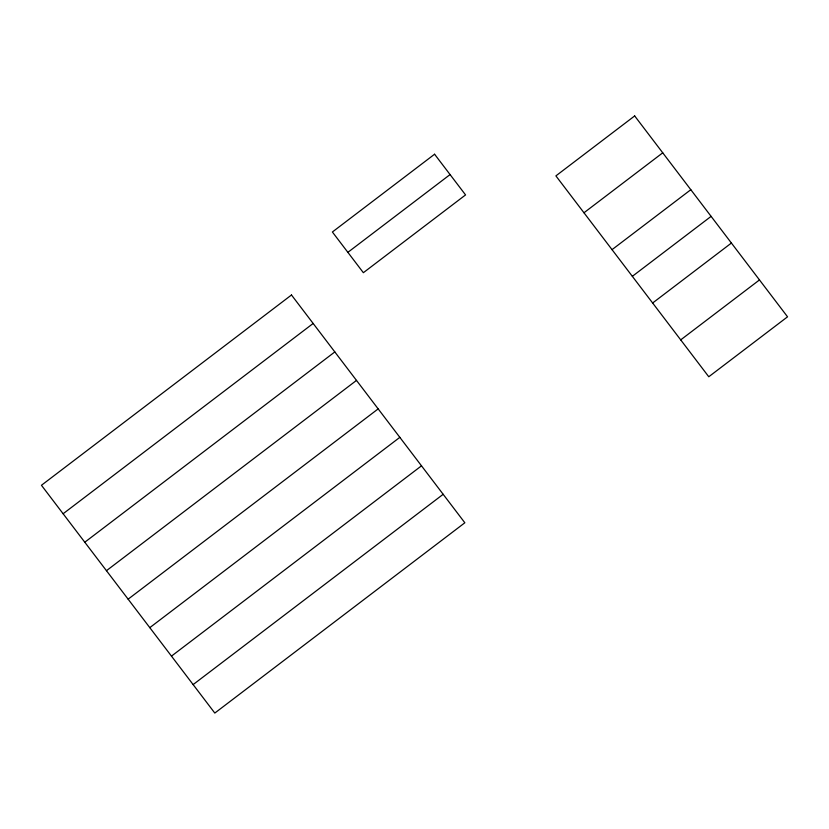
<?xml version="1.0" encoding="UTF-8"?>
<svg xmlns="http://www.w3.org/2000/svg" width="829" height="829" viewBox="0 0 829 829"><rect width="100%" height="100%" fill="white"/><g stroke="black" fill="none" stroke-linecap="round" stroke-linejoin="round"><path stroke-width="1.24" d="M347.869 252.348L450.064 174.577M63.118 513.752L313.155 323.465M84.786 542.228L334.823 351.931M106.454 570.694L356.501 380.407M583.968 212.773L662.744 152.816M128.132 599.17L378.169 408.884M612.04 249.653L690.816 189.706M149.8 627.646L399.837 437.349M632.34 276.326L711.106 216.369M171.468 656.122L421.505 465.825M652.641 302.999L731.406 243.042M193.136 684.588L443.173 494.302M680.702 339.88L759.478 279.933M434.583 154.225L332.388 231.996L363.361 272.7L465.556 194.919L434.583 154.225M291.487 294.989L41.45 485.276L214.804 713.064L464.841 522.778L291.487 294.989M634.672 115.936L555.896 175.883L708.774 376.76L787.55 316.813L634.672 115.936"/></g></svg>
